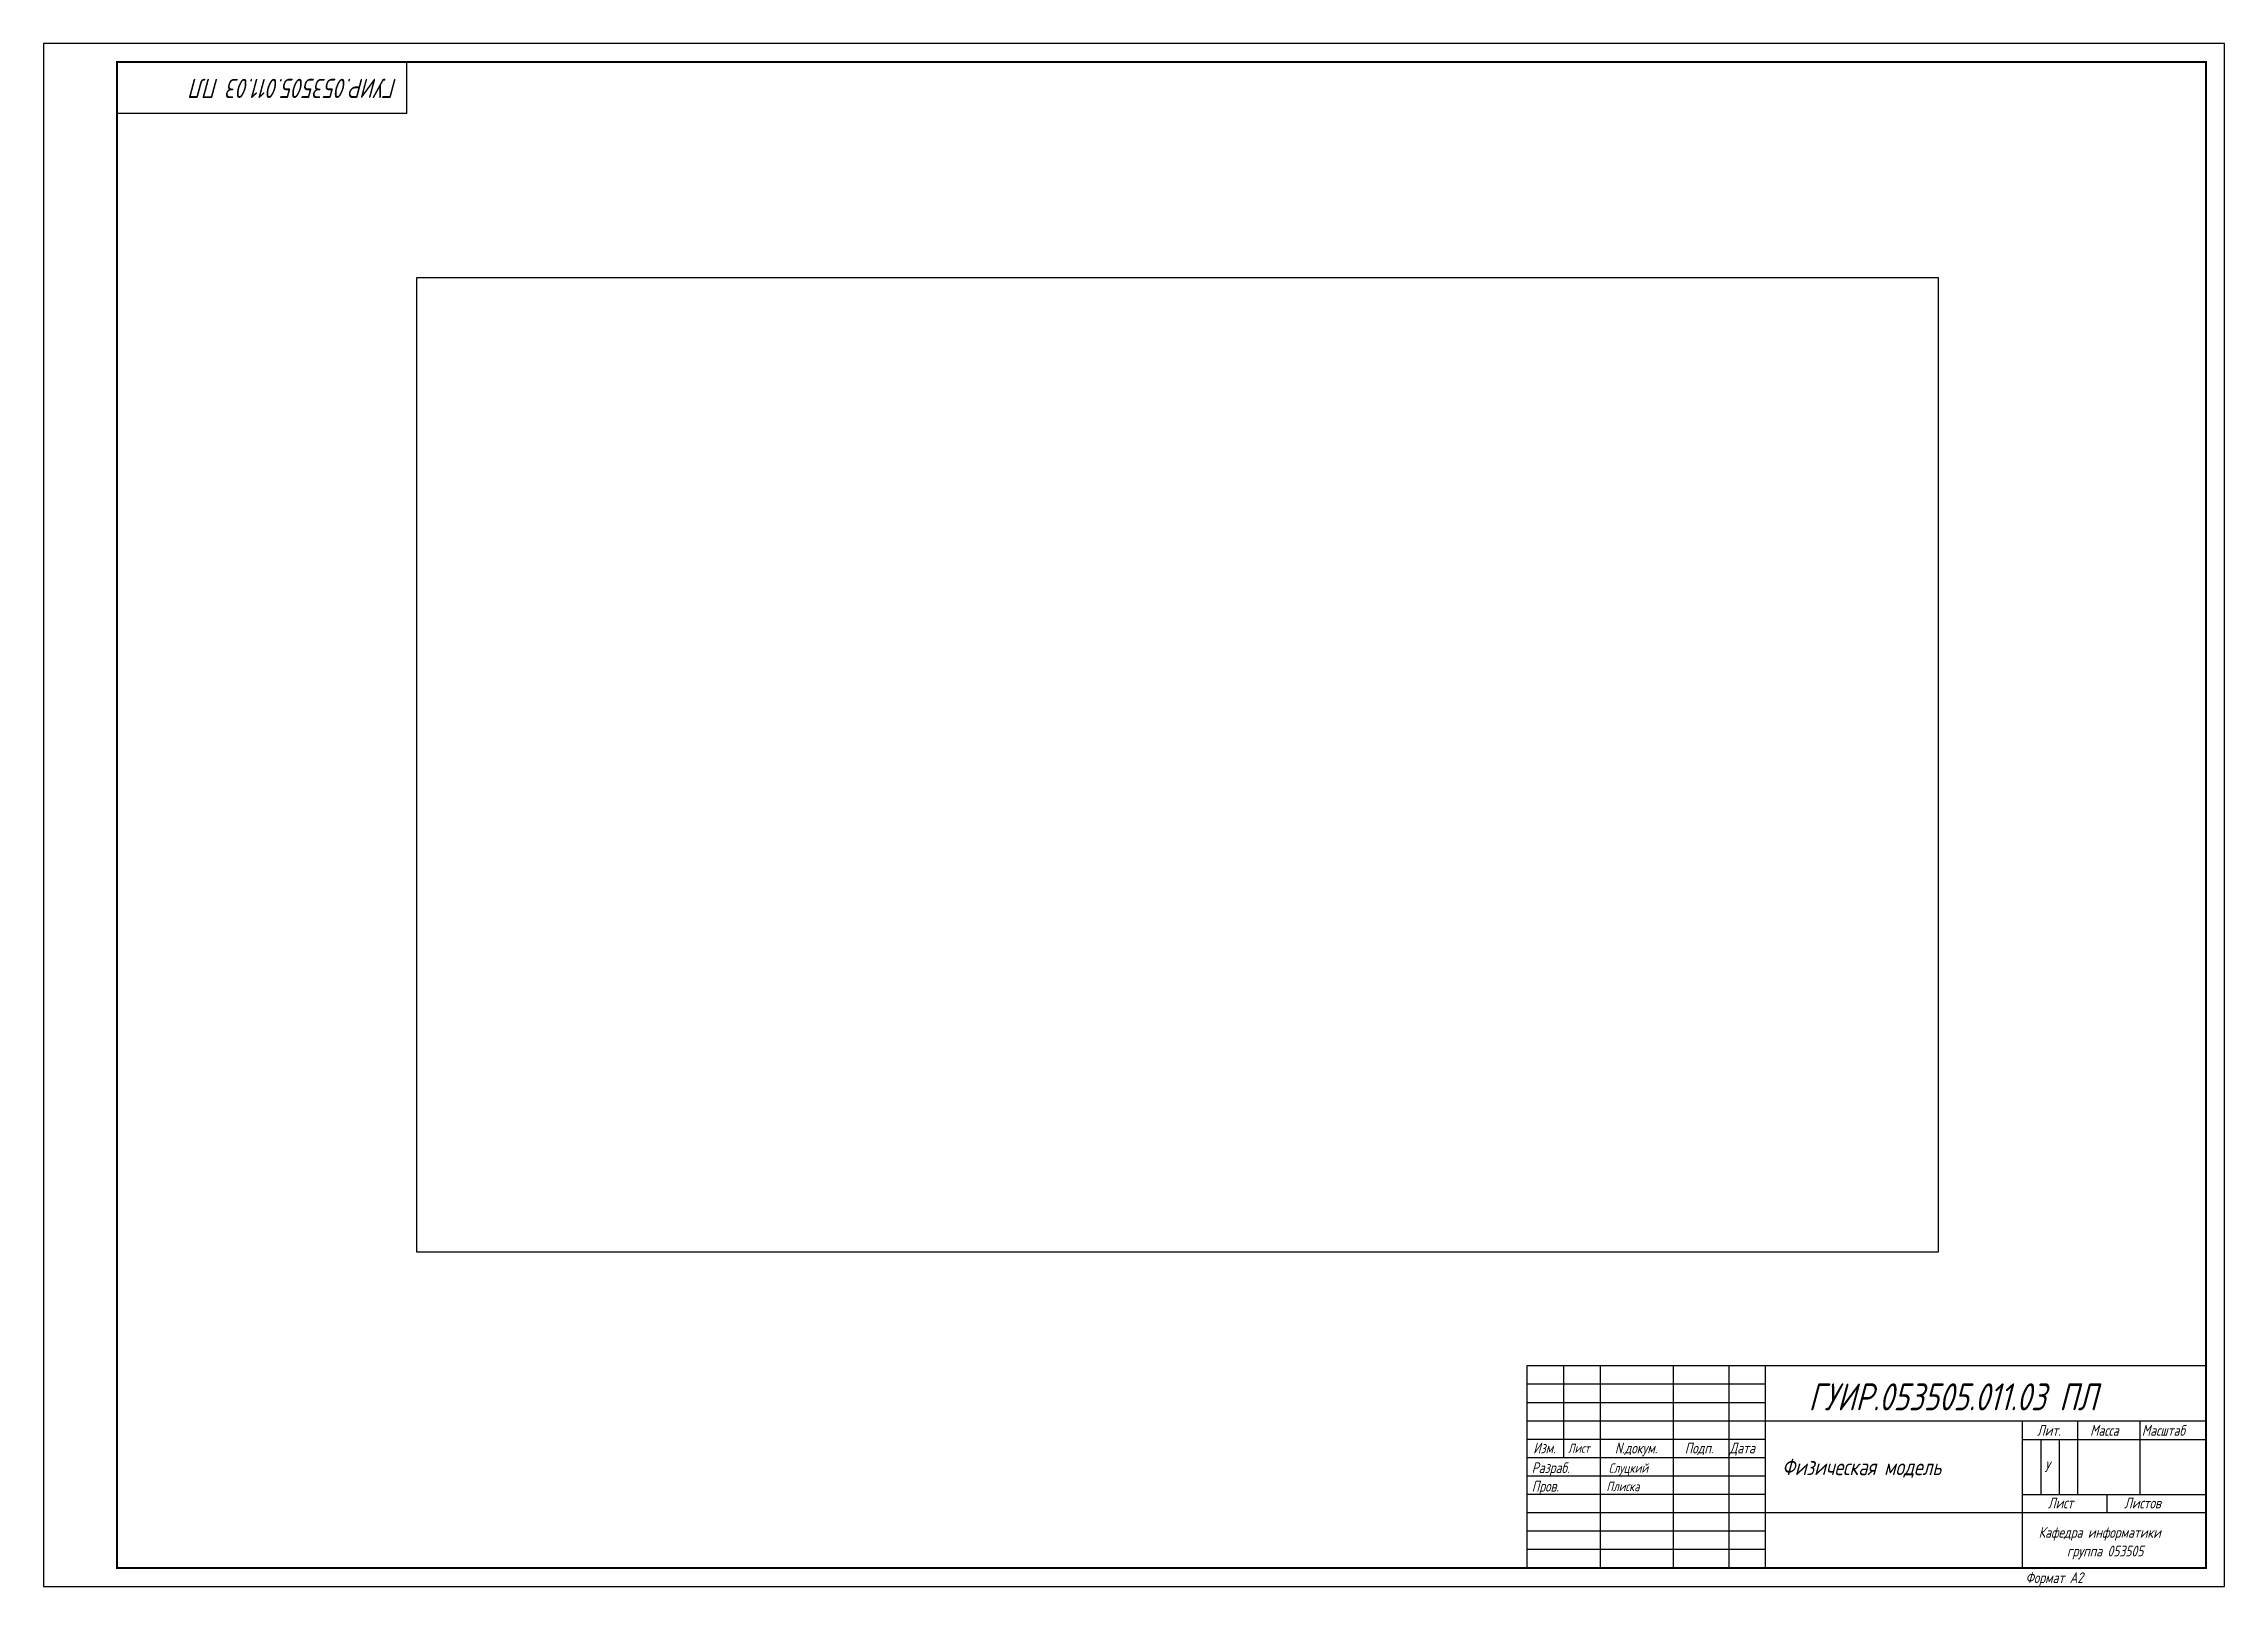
# Model space of a CAD drawing. Header units: millimetres. Extents: x 830 to 1424, y 123 to 543.
import ezdxf

# ---------------------------------------------------------------- set-up
doc = ezdxf.new("R2010")
doc.units = ezdxf.units.MM
doc.layers.add('Sensor', color=7, linetype='Continuous')
doc.layers.add('Текст', color=7, linetype='Continuous', lineweight=25)
doc.styles.add('стиль1', font='romans.shx', dxfattribs={"width": 0.75, "oblique": 15, "height": 3.5})
picture_1 = doc.add_image_def('image1.png', size_in_pixel=(2531, 1621))

msp = doc.modelspace()

# ---------------------------------------------------------------- linework, layer by layer
for p, q in [((1419.12, 183.29), (1234.12, 183.29)), ((1234.12, 183.29), (1234.12, 128.29)), ((1299.12, 178.29), (1234.12, 178.29)), ((1244.12, 183.29), (1244.12, 158.29)), ((1254.12, 183.29), (1254.12, 128.29)), ((1274.12, 128.29), (1274.12, 183.29)), ((1289.12, 183.29), (1289.12, 128.29)), ((1299.12, 128.29), (1299.12, 183.29)), ((1299.12, 173.29), (1234.12, 173.29)), ((1299.12, 168.29), (1234.12, 168.29)), ((1419.12, 168.29), (1299.12, 168.29)), ((1369.12, 128.29), (1369.12, 168.29)), ((1384.12, 168.29), (1384.12, 163.29)), ((1401.12, 168.29), (1401.12, 163.29)), ((1299.12, 163.29), (1234.12, 163.29)), ((1369.12, 163.29), (1419.12, 163.29)), ((1374.12, 163.29), (1374.12, 148.29)), ((1379.12, 163.29), (1379.12, 148.29)), ((1384.12, 163.29), (1384.12, 148.29)), ((1401.12, 163.29), (1401.12, 148.29)), ((1299.12, 158.29), (1234.12, 158.29)), ((1299.12, 153.29), (1234.12, 153.29)), ((1299.12, 148.29), (1234.12, 148.29)), ((1299.12, 143.29), (1234.12, 143.29)), ((1419.12, 143.29), (1299.12, 143.29)), ((1369.12, 148.29), (1419.12, 148.29)), ((1392.13, 148.29), (1392.13, 143.29)), ((1299.12, 138.29), (1234.12, 138.29)), ((1299.12, 133.29), (1234.12, 133.29))]:
    msp.add_line(p, q)
at = {"layer": 'Sensor'}
for q in [(929.04, 538.29), (850.13, 524.29)]:
    msp.add_line((929.04, 524.29), q, dxfattribs=at)
at = {"layer": 'Текст'}
msp.add_lwpolyline([(830.13, 123.29), (1424.13, 123.29), (1424.13, 543.29), (830.13, 543.29), (830.13, 123.29)], dxfattribs=at)
at = {"layer": 'Текст', "const_width": 0.5}
msp.add_lwpolyline([(850.13, 128.29), (1419.13, 128.29), (1419.13, 538.29), (850.13, 538.29)], close=True, dxfattribs=at)

# ---------------------------------------------------------------- texts
at = {"layer": 'Sensor', "style": 'стиль1', "oblique": 15, "width": 0.75}
msp.add_text('ГУИР.053505.011.03 ПЛ ', height=5.2255, rotation=180, dxfattribs=at).set_placement((926.51, 533.72))
at = {"layer": 'Текст', "style": 'стиль1', "oblique": 15, "width": 0.75}
for s, height, p in [('ГУИР.053505.011.03 ПЛ ', 7.3365, (1310.87, 171.21)), ('Лит.', 2.935, (1373.1, 164.28)), ('Масса', 2.935, (1387.55, 164.28)), ('Масштаб', 2.935, (1401.65, 164.28)), ('Изм.', 2.935, (1235.87, 159.51)), ('Лист', 2.5, (1245.35, 159.65)), ('N.докум.', 2.935, (1258.11, 159.48)), ('Подп.', 2.935, (1277.15, 159.48)), ('Дата', 2.935, (1289.34, 159.48)), ('Разраб.', 2.935, (1235.46, 154.12)), ('Физическая модель', 4.5, (1303.62, 153.56)), ('У', 2.93, (1375.08, 154.37)), ('Пров.', 2.935, (1235.47, 149.09)), ('Лист ', 2.935, (1376.06, 144.53)), ('Листов ', 2.935, (1396.84, 144.51)), ('Формат А2', 2.935, (1369.95, 124.17))]:
    msp.add_text(s, height=height, dxfattribs=at).set_placement(p)
at = {"layer": 'Текст', "color": 7, "style": 'стиль1', "oblique": 15, "width": 0.75}
for s, height, p in [('Слуцкий', 2.6, (1256.42, 154.2)), ('Плиска', 2.6, (1255.8, 149.2)), ('Кафедра информатики', 2.9346, (1373.53, 136.51)), ('группа 053505', 2.9346, (1381.24, 131.42))]:
    msp.add_text(s, height=height, dxfattribs=at).set_placement(p)

# ---------------------------------------------------------------- pictures from other files: only their frames are drawn
image = msp.add_image(picture_1, insert=(931.81, 214.25), size_in_units=(414.32, 265.35))
image.dxf.flags = 7

doc.saveas('drawing.dxf')
